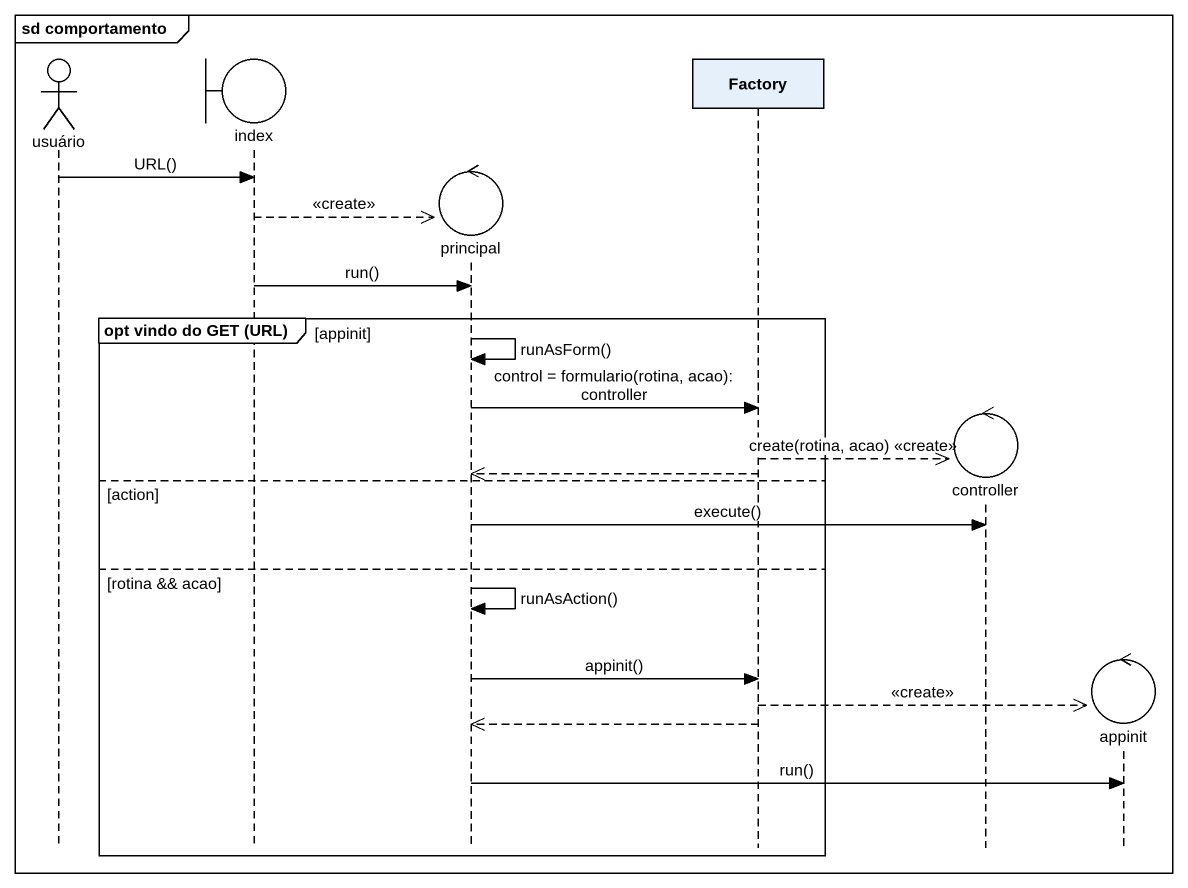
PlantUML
@startuml
mainframe sd comportamento
hide footbox
actor usuário
boundary index
control principal
participant Factory
control controller
control appinit

usuário -> index : URL()
index -->> principal ** : <<create>>
index -> principal : run()
group opt vindo do GET (URL) [appinit]
  principal -> principal : runAsForm()
  principal -> Factory : control = formulario(rotina, acao): controller
  Factory -->> controller ** : create(rotina, acao) <<create>>
  Factory -->> principal
else action
  principal -> controller : execute()
else rotina && acao
  principal -> principal : runAsAction()
  principal -> Factory : appinit()
  Factory -->> appinit ** : <<create>>
  Factory -->> principal
  principal -> appinit : run()
end
@enduml
